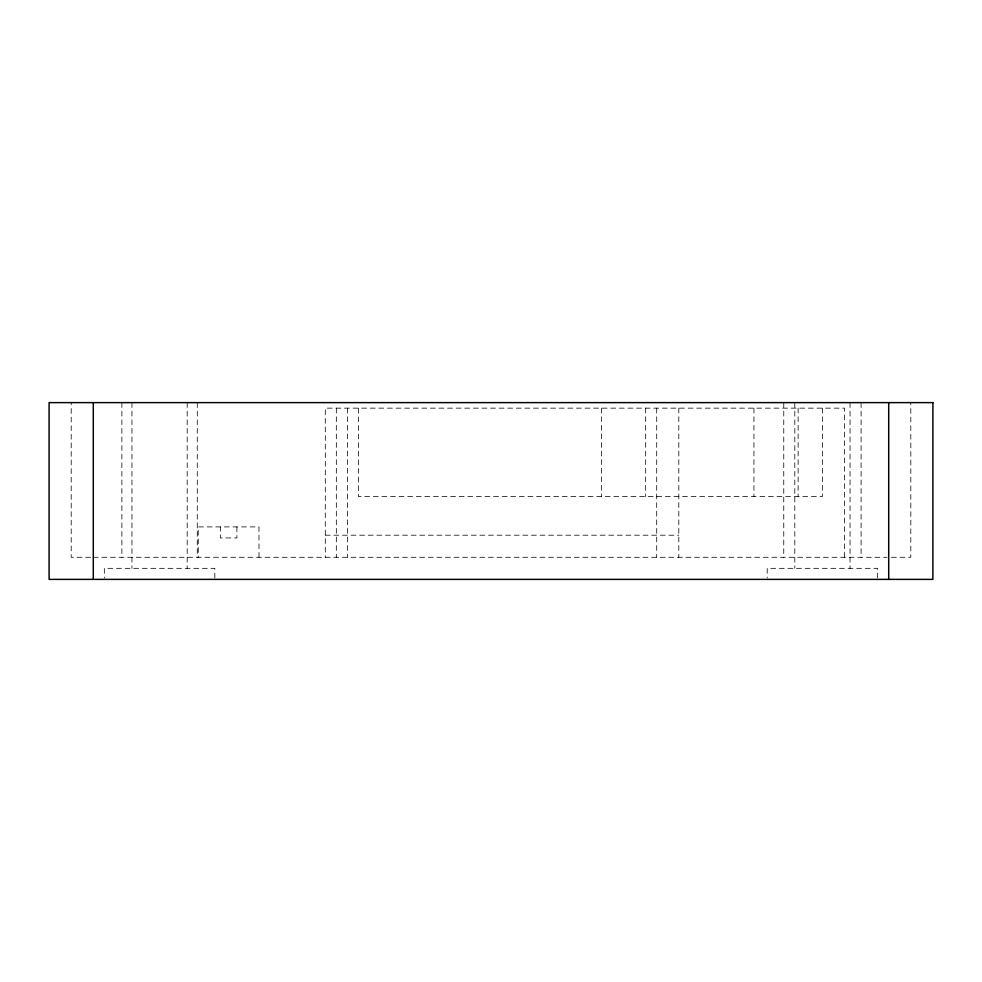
<?xml version="1.0" encoding="UTF-8"?>
<svg xmlns="http://www.w3.org/2000/svg" width="982" height="982" viewBox="0 0 982 982"><rect width="100%" height="100%" fill="white"/><g stroke="black" fill="none" stroke-linecap="round" stroke-linejoin="round"><path stroke-width="0.74" stroke-dasharray="4.91 3.68" d="M325.288 535.19L678.808 535.19M90.565 557.285L71.195 557.285L71.195 402.62M93.29 557.285L887.176 557.285M891.435 557.285L910.805 557.285L910.805 402.62M877.663 578.005L877.663 568.332L767.188 568.332L767.188 578.005M861.091 402.62L861.091 557.285M850.044 402.62L850.044 568.332M844.52 557.285L844.52 408.144L325.288 408.144L325.288 557.285M822.425 408.144L822.425 496.524L358.43 496.524L358.43 408.144M798.121 408.144L798.121 496.524M794.806 402.62L794.806 568.332M783.759 402.62L783.759 557.285M753.931 408.144L753.931 496.524M678.808 408.144L678.808 557.285M656.712 408.144L656.712 557.285M645.665 408.144L645.665 496.524M601.475 408.144L601.475 496.524M347.382 408.144L347.382 557.285M336.335 408.144L336.335 557.285M259.002 557.285L259.002 526.904L198.241 526.904L198.241 557.285M236.907 526.904L236.907 537.952L220.336 537.952L220.336 526.904M214.812 578.005L214.812 568.332L104.338 568.332L104.338 578.005M197.272 402.62L197.272 557.285M187.194 402.62L187.194 568.332M131.956 402.62L131.956 568.332M121.878 402.62L121.878 557.285"/><path stroke-width="1.47" d="M888.71 402.62L888.71 579.38M93.29 402.62L93.29 579.38M932.9 402.62L49.1 402.62L49.1 579.38L932.9 579.38L932.9 402.62"/></g></svg>
